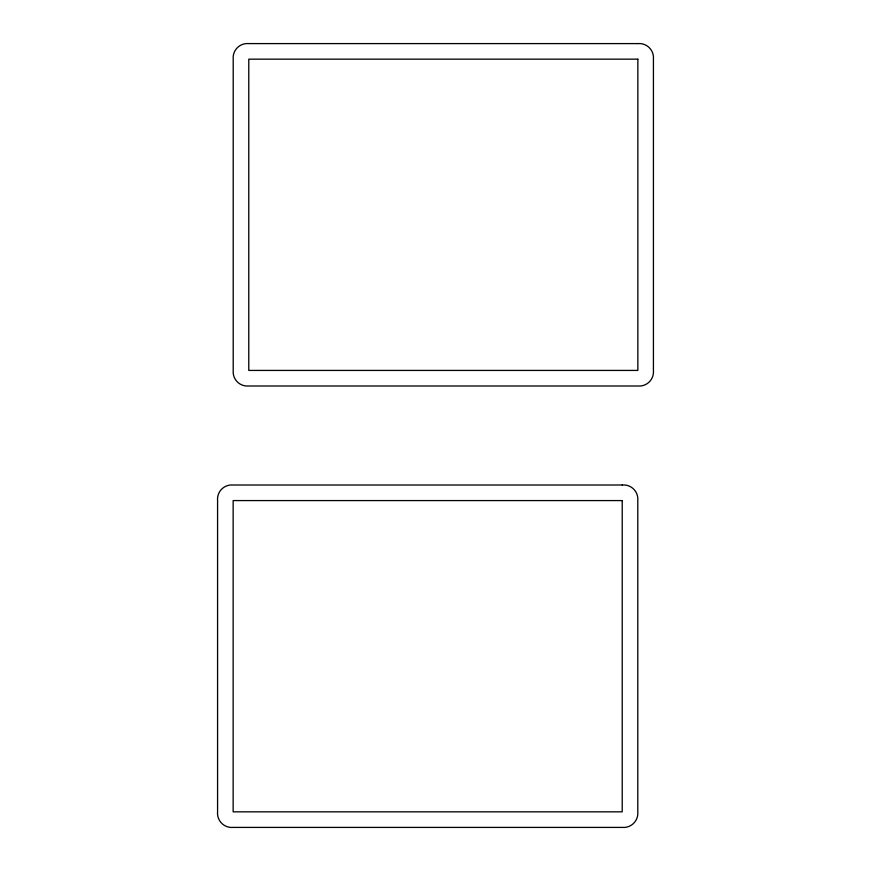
<?xml version="1.0" encoding="UTF-8"?>
<svg xmlns="http://www.w3.org/2000/svg" width="871" height="871" viewBox="0 0 871 871"><rect width="100%" height="100%" fill="white"/><g stroke="black" fill="none" stroke-linecap="round" stroke-linejoin="round"><path stroke-width="1.31" d="M637.855 43.594L248.779 43.594A14.263 14.263 0 0 0 233.21 59.163L233.21 370.425A14.263 14.263 0 0 0 248.779 385.995L637.855 385.995A14.263 14.263 0 0 0 653.424 370.425L653.424 59.163A14.263 14.263 0 0 0 637.855 43.594M637.855 59.163L248.779 59.163L248.779 370.425L637.855 370.425L637.855 59.163M622.221 485.005L233.145 485.005A14.263 14.263 0 0 0 217.576 500.575L217.576 811.837A14.263 14.263 0 0 0 233.145 827.406L622.221 827.406A14.263 14.263 0 0 0 637.79 811.837L637.79 500.575A14.263 14.263 0 0 0 622.221 485.005M622.221 500.575L233.145 500.575L233.145 811.837L622.221 811.837L622.221 500.575"/></g></svg>
